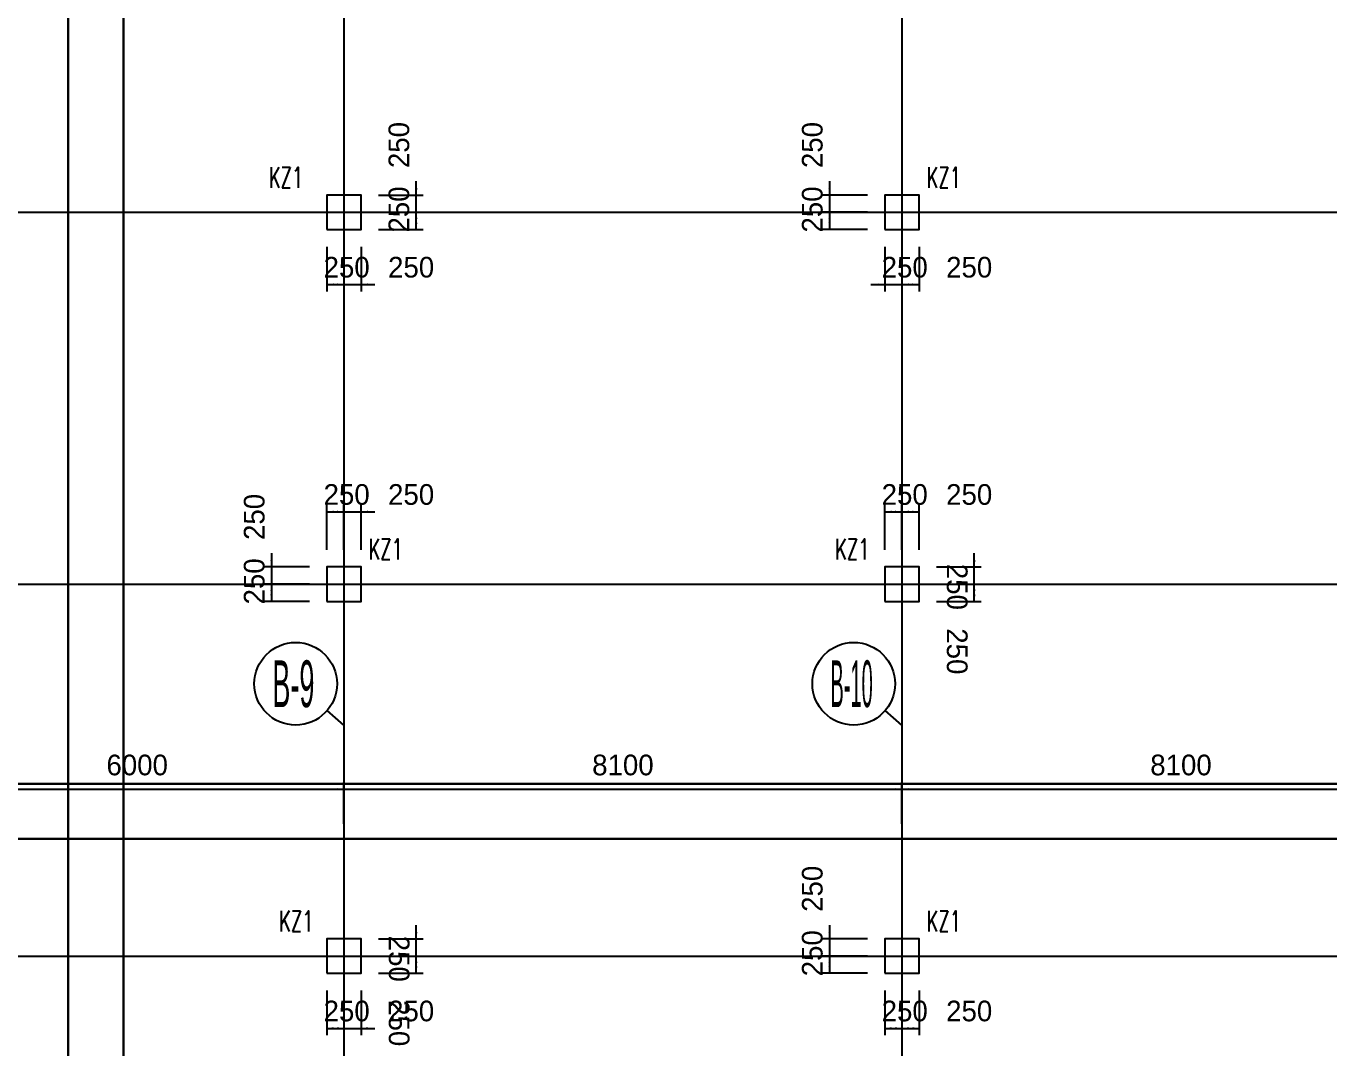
# Model space of a CAD drawing. Extents: x 19107 to 699106, y -67310 to 245688.
# Drawn here: x 534145 to 553055, y 143353 to 158192 of the extents above; entities that cross this region are included whole.
import ezdxf

# ---------------------------------------------------------------- set-up
doc = ezdxf.new("R2010")
doc.units = 0
doc.header["$LTSCALE"] = 100
doc.header["$MEASUREMENT"] = 0
for name, color, linetype in [('DIM', 3, 'Continuous'), ('DOTE', 253, 'Continuous'), ('h后浇带', 51, 'Continuous'), ('L-AXIS', 3, 'Continuous')]:
    doc.layers.add(name, color=color, linetype=linetype)
doc.layers.add('Select Column Frame Position', color=7, linetype='Continuous', lineweight=0)
doc.styles.get("Standard").update_dxf_attribs({"font": 'standard'})
doc.styles.add('汉字', font='汉字')
doc.dimstyles.get("Standard").update_dxf_attribs({"dimtxt": 300, "dimasz": 100, "dimexe": 100, "dimexo": 250, "dimgap": 100, "dimtad": 0, "dimtoh": 1, "dimdec": 0, "dimdsep": 46, "dimcen": 0.09, "dimclrt": 7, "dimadec": 0, "dimazin": 0, "dimtfac": 1, "dimtdec": 4, "dimtofl": 0, "dimtmove": 0, "dimatfit": 3, "dimfxl": 1, "dimtolj": 1, "dimtzin": 0, "dimarcsym": 0})

# ---------------------------------------------------------------- blocks, each defined once
blk = doc.blocks.new('_AXISO')
blk.add_circle((0, 0), 0.5)
blk = doc.blocks.new('*D3349')
at = {"layer": 'L-AXIS', "color": 0, "linetype": 'ByBlock', "lineweight": -2}
for p, q in [((538758, 146608), (538758, 147210)), ((546858, 146608), (546858, 147210)), ((538758, 147110), (546858, 147110))]:
    blk.add_line(p, q, dxfattribs=at)
for points in [[(538758, 147110), (538858, 147126), (538858, 147093)], [(546858, 147110), (546758, 147093), (546758, 147126)]]:
    blk.add_solid(points, dxfattribs=at)
at = {"layer": 'L-AXIS', "color": 7, "linetype": 'Continuous', "lineweight": -2, "insert": (542808, 147460), "char_height": 300, "width": 775, "attachment_point": 5, "style": '汉字'}
blk.add_mtext('8100', dxfattribs=at)
blk = doc.blocks.new('*D3620')
at = {"layer": 'L-AXIS', "color": 0, "linetype": 'ByBlock', "lineweight": -2}
for p, q in [((532758, 146608), (532758, 147210)), ((538758, 146608), (538758, 147210)), ((532758, 147110), (538758, 147110))]:
    blk.add_line(p, q, dxfattribs=at)
for points in [[(532758, 147110), (532858, 147126), (532858, 147093)], [(538758, 147110), (538658, 147093), (538658, 147126)]]:
    blk.add_solid(points, dxfattribs=at)
at = {"layer": 'L-AXIS', "color": 7, "linetype": 'Continuous', "lineweight": -2, "insert": (535758, 147460), "char_height": 300, "width": 770, "attachment_point": 5, "style": '汉字'}
blk.add_mtext('6000', dxfattribs=at)
blk = doc.blocks.new('*D4304')
at = {"layer": 'L-AXIS', "color": 0, "linetype": 'ByBlock', "lineweight": -2}
for p, q in [((546858, 146608), (546858, 147210)), ((554958, 146608), (554958, 147210)), ((546858, 147110), (554958, 147110))]:
    blk.add_line(p, q, dxfattribs=at)
for points in [[(546858, 147110), (546958, 147126), (546958, 147093)], [(554958, 147110), (554858, 147093), (554858, 147126)]]:
    blk.add_solid(points, dxfattribs=at)
at = {"layer": 'L-AXIS', "color": 7, "linetype": 'Continuous', "lineweight": -2, "insert": (550908, 147460), "char_height": 300, "width": 775, "attachment_point": 5, "style": '汉字'}
blk.add_mtext('8100', dxfattribs=at)
blk = doc.blocks.new('*D605')
at = {"layer": 'DIM', "color": 0, "linetype": 'ByBlock', "lineweight": -2}
for p, q in [((538508, 154988), (538508, 154338)), ((538758, 154988), (538758, 154338)), ((538508, 154438), (538758, 154438))]:
    blk.add_line(p, q, dxfattribs=at)
for points in [[(538508, 154438), (538608, 154455), (538608, 154421)], [(538758, 154438), (538658, 154421), (538658, 154455)]]:
    blk.add_solid(points, dxfattribs=at)
at = {"layer": 'DIM', "color": 7, "linetype": 'Continuous', "lineweight": -2, "insert": (538798, 154688), "char_height": 300, "width": 566.67, "attachment_point": 5, "style": '汉字'}
blk.add_mtext('250', dxfattribs=at)
blk = doc.blocks.new('*D930')
at = {"layer": 'DIM', "color": 0, "linetype": 'ByBlock', "lineweight": -2}
for p, q in [((538758, 154988), (538758, 154338)), ((539008, 154988), (539008, 154338)), ((538558, 154438), (539208, 154438))]:
    blk.add_line(p, q, dxfattribs=at)
for points in [[(538758, 154438), (538658, 154421), (538658, 154455)], [(539008, 154438), (539108, 154455), (539108, 154421)]]:
    blk.add_solid(points, dxfattribs=at)
at = {"layer": 'DIM', "color": 7, "linetype": 'Continuous', "lineweight": -2, "insert": (539734, 154688), "char_height": 300, "width": 566.67, "attachment_point": 5, "style": '汉字'}
blk.add_mtext('250', dxfattribs=at)
blk = doc.blocks.new('*D1298')
at = {"layer": 'DIM', "color": 0, "linetype": 'ByBlock', "lineweight": -2}
for p, q in [((539258, 155488), (539908, 155488)), ((539808, 155238), (539808, 155488)), ((539258, 155238), (539908, 155238))]:
    blk.add_line(p, q, dxfattribs=at)
for points in [[(539808, 155488), (539825, 155388), (539791, 155388)], [(539808, 155238), (539791, 155338), (539825, 155338)]]:
    blk.add_solid(points, dxfattribs=at)
at = {"layer": 'DIM', "color": 7, "linetype": 'Continuous', "lineweight": -2, "insert": (539558, 155528), "char_height": 300, "width": 566.67, "attachment_point": 5, "rotation": 90, "style": '汉字'}
blk.add_mtext('250', dxfattribs=at)
blk = doc.blocks.new('*D1608')
at = {"layer": 'DIM', "color": 0, "linetype": 'ByBlock', "lineweight": -2}
for p, q in [((539808, 155288), (539808, 155938)), ((539258, 155738), (539908, 155738)), ((539258, 155488), (539908, 155488))]:
    blk.add_line(p, q, dxfattribs=at)
for points in [[(539808, 155738), (539791, 155838), (539825, 155838)], [(539808, 155488), (539825, 155388), (539791, 155388)]]:
    blk.add_solid(points, dxfattribs=at)
at = {"layer": 'DIM', "color": 7, "linetype": 'Continuous', "lineweight": -2, "insert": (539558, 156464), "char_height": 300, "width": 566.67, "attachment_point": 5, "rotation": 90, "style": '汉字'}
blk.add_mtext('250', dxfattribs=at)
blk = doc.blocks.new('*D1648')
at = {"layer": 'DIM', "color": 0, "linetype": 'ByBlock', "lineweight": -2}
for p, q in [((545808, 155938), (545808, 155288)), ((546358, 155738), (545708, 155738)), ((546358, 155488), (545708, 155488))]:
    blk.add_line(p, q, dxfattribs=at)
for points in [[(545808, 155738), (545791, 155838), (545825, 155838)], [(545808, 155488), (545825, 155388), (545791, 155388)]]:
    blk.add_solid(points, dxfattribs=at)
at = {"layer": 'DIM', "color": 7, "linetype": 'Continuous', "lineweight": -2, "insert": (545558, 156464), "char_height": 300, "width": 566.67, "attachment_point": 5, "rotation": 90, "style": '汉字'}
blk.add_mtext('250', dxfattribs=at)
blk = doc.blocks.new('*D4621')
at = {"layer": 'DIM', "color": 0, "linetype": 'ByBlock', "lineweight": -2}
for p, q in [((546358, 155488), (545708, 155488)), ((545808, 155488), (545808, 155238)), ((546358, 155238), (545708, 155238))]:
    blk.add_line(p, q, dxfattribs=at)
for points in [[(545808, 155488), (545825, 155388), (545791, 155388)], [(545808, 155238), (545791, 155338), (545825, 155338)]]:
    blk.add_solid(points, dxfattribs=at)
at = {"layer": 'DIM', "color": 7, "linetype": 'Continuous', "lineweight": -2, "insert": (545558, 155528), "char_height": 300, "width": 566.67, "attachment_point": 5, "rotation": 90, "style": '汉字'}
blk.add_mtext('250', dxfattribs=at)
blk = doc.blocks.new('*D4989')
at = {"layer": 'DIM', "color": 0, "linetype": 'ByBlock', "lineweight": -2}
for p, q in [((546608, 154988), (546608, 154338)), ((546858, 154988), (546858, 154338)), ((546408, 154438), (547058, 154438))]:
    blk.add_line(p, q, dxfattribs=at)
for points in [[(546608, 154438), (546508, 154421), (546508, 154455)], [(546858, 154438), (546958, 154455), (546958, 154421)]]:
    blk.add_solid(points, dxfattribs=at)
at = {"layer": 'DIM', "color": 7, "linetype": 'Continuous', "lineweight": -2, "insert": (546898, 154688), "char_height": 300, "width": 566.67, "attachment_point": 5, "style": '汉字'}
blk.add_mtext('250', dxfattribs=at)
blk = doc.blocks.new('*D0')
at = {"layer": 'DIM', "color": 0, "linetype": 'ByBlock', "lineweight": -2}
for p, q in [((546858, 154988), (546858, 154338)), ((547108, 154988), (547108, 154338)), ((546858, 154438), (547108, 154438))]:
    blk.add_line(p, q, dxfattribs=at)
for points in [[(546858, 154438), (546958, 154455), (546958, 154421)], [(547108, 154438), (547008, 154421), (547008, 154455)]]:
    blk.add_solid(points, dxfattribs=at)
at = {"layer": 'DIM', "color": 7, "linetype": 'Continuous', "lineweight": -2, "insert": (547834, 154688), "char_height": 300, "width": 566.67, "attachment_point": 5, "style": '汉字'}
blk.add_mtext('250', dxfattribs=at)
blk = doc.blocks.new('*D113')
at = {"layer": 'DIM', "color": 0, "linetype": 'ByBlock', "lineweight": -2}
for p, q in [((537708, 150538), (537708, 149888)), ((538258, 150338), (537608, 150338)), ((538258, 150088), (537608, 150088))]:
    blk.add_line(p, q, dxfattribs=at)
for points in [[(537708, 150338), (537691, 150438), (537725, 150438)], [(537708, 150088), (537725, 149988), (537691, 149988)]]:
    blk.add_solid(points, dxfattribs=at)
at = {"layer": 'DIM', "color": 7, "linetype": 'Continuous', "lineweight": -2, "insert": (537458, 151064), "char_height": 300, "width": 566.67, "attachment_point": 5, "rotation": 90, "style": '汉字'}
blk.add_mtext('250', dxfattribs=at)
blk = doc.blocks.new('*D3080')
at = {"layer": 'DIM', "color": 0, "linetype": 'ByBlock', "lineweight": -2}
for p, q in [((538258, 150088), (537608, 150088)), ((537708, 150088), (537708, 149838)), ((538258, 149838), (537608, 149838))]:
    blk.add_line(p, q, dxfattribs=at)
for points in [[(537708, 150088), (537725, 149988), (537691, 149988)], [(537708, 149838), (537691, 149938), (537725, 149938)]]:
    blk.add_solid(points, dxfattribs=at)
at = {"layer": 'DIM', "color": 7, "linetype": 'Continuous', "lineweight": -2, "insert": (537458, 150128), "char_height": 300, "width": 566.67, "attachment_point": 5, "rotation": 90, "style": '汉字'}
blk.add_mtext('250', dxfattribs=at)
blk = doc.blocks.new('*D3442')
at = {"layer": 'DIM', "color": 0, "linetype": 'ByBlock', "lineweight": -2}
for p, q in [((538508, 150588), (538508, 151238)), ((538508, 151138), (538758, 151138)), ((538758, 150588), (538758, 151238))]:
    blk.add_line(p, q, dxfattribs=at)
for points in [[(538508, 151138), (538608, 151155), (538608, 151121)], [(538758, 151138), (538658, 151121), (538658, 151155)]]:
    blk.add_solid(points, dxfattribs=at)
at = {"layer": 'DIM', "color": 7, "linetype": 'Continuous', "lineweight": -2, "insert": (538798, 151388), "char_height": 300, "width": 566.67, "attachment_point": 5, "style": '汉字'}
blk.add_mtext('250', dxfattribs=at)
blk = doc.blocks.new('*D3763')
at = {"layer": 'DIM', "color": 0, "linetype": 'ByBlock', "lineweight": -2}
for p, q in [((538558, 151138), (539208, 151138)), ((538758, 150588), (538758, 151238)), ((539008, 150588), (539008, 151238))]:
    blk.add_line(p, q, dxfattribs=at)
for points in [[(538758, 151138), (538658, 151121), (538658, 151155)], [(539008, 151138), (539108, 151155), (539108, 151121)]]:
    blk.add_solid(points, dxfattribs=at)
at = {"layer": 'DIM', "color": 7, "linetype": 'Continuous', "lineweight": -2, "insert": (539734, 151388), "char_height": 300, "width": 566.67, "attachment_point": 5, "style": '汉字'}
blk.add_mtext('250', dxfattribs=at)
blk = doc.blocks.new('*D4122')
at = {"layer": 'DIM', "color": 0, "linetype": 'ByBlock', "lineweight": -2}
for p, q in [((546608, 150588), (546608, 151238)), ((546608, 151138), (546858, 151138)), ((546858, 150588), (546858, 151238))]:
    blk.add_line(p, q, dxfattribs=at)
for points in [[(546608, 151138), (546708, 151155), (546708, 151121)], [(546858, 151138), (546758, 151121), (546758, 151155)]]:
    blk.add_solid(points, dxfattribs=at)
at = {"layer": 'DIM', "color": 7, "linetype": 'Continuous', "lineweight": -2, "insert": (546898, 151388), "char_height": 300, "width": 566.67, "attachment_point": 5, "style": '汉字'}
blk.add_mtext('250', dxfattribs=at)
blk = doc.blocks.new('*D1809')
at = {"layer": 'DIM', "color": 0, "linetype": 'ByBlock', "lineweight": -2}
for p, q in [((546858, 150588), (546858, 151238)), ((546858, 151138), (547108, 151138)), ((547108, 150588), (547108, 151238))]:
    blk.add_line(p, q, dxfattribs=at)
for points in [[(546858, 151138), (546958, 151155), (546958, 151121)], [(547108, 151138), (547008, 151121), (547008, 151155)]]:
    blk.add_solid(points, dxfattribs=at)
at = {"layer": 'DIM', "color": 7, "linetype": 'Continuous', "lineweight": -2, "insert": (547834, 151388), "char_height": 300, "width": 566.67, "attachment_point": 5, "style": '汉字'}
blk.add_mtext('250', dxfattribs=at)
blk = doc.blocks.new('*D2171')
at = {"layer": 'DIM', "color": 0, "linetype": 'ByBlock', "lineweight": -2}
for p, q in [((547358, 150088), (548008, 150088)), ((547908, 149838), (547908, 150088)), ((547358, 149838), (548008, 149838))]:
    blk.add_line(p, q, dxfattribs=at)
for points in [[(547908, 150088), (547925, 149988), (547891, 149988)], [(547908, 149838), (547891, 149938), (547925, 149938)]]:
    blk.add_solid(points, dxfattribs=at)
at = {"layer": 'DIM', "color": 7, "linetype": 'Continuous', "lineweight": -2, "insert": (547658, 149112), "char_height": 300, "width": 566.67, "attachment_point": 5, "rotation": 270, "style": '汉字'}
blk.add_mtext('250', dxfattribs=at)
blk = doc.blocks.new('*D2474')
at = {"layer": 'DIM', "color": 0, "linetype": 'ByBlock', "lineweight": -2}
for p, q in [((547908, 149888), (547908, 150538)), ((547358, 150338), (548008, 150338)), ((547358, 150088), (548008, 150088))]:
    blk.add_line(p, q, dxfattribs=at)
for points in [[(547908, 150338), (547891, 150438), (547925, 150438)], [(547908, 150088), (547925, 149988), (547891, 149988)]]:
    blk.add_solid(points, dxfattribs=at)
at = {"layer": 'DIM', "color": 7, "linetype": 'Continuous', "lineweight": -2, "insert": (547658, 150048), "char_height": 300, "width": 566.67, "attachment_point": 5, "rotation": 270, "style": '汉字'}
blk.add_mtext('250', dxfattribs=at)
blk = doc.blocks.new('*D2690')
at = {"layer": 'DIM', "color": 0, "linetype": 'ByBlock', "lineweight": -2}
for p, q in [((538508, 144188), (538508, 143538)), ((538758, 144188), (538758, 143538)), ((538508, 143638), (538758, 143638))]:
    blk.add_line(p, q, dxfattribs=at)
for points in [[(538508, 143638), (538608, 143655), (538608, 143621)], [(538758, 143638), (538658, 143621), (538658, 143655)]]:
    blk.add_solid(points, dxfattribs=at)
at = {"layer": 'DIM', "color": 7, "linetype": 'Continuous', "lineweight": -2, "insert": (538798, 143888), "char_height": 300, "width": 566.67, "attachment_point": 5, "style": '汉字'}
blk.add_mtext('250', dxfattribs=at)
blk = doc.blocks.new('*D3011')
at = {"layer": 'DIM', "color": 0, "linetype": 'ByBlock', "lineweight": -2}
for p, q in [((538758, 144188), (538758, 143538)), ((539008, 144188), (539008, 143538)), ((538558, 143638), (539208, 143638))]:
    blk.add_line(p, q, dxfattribs=at)
for points in [[(538758, 143638), (538658, 143621), (538658, 143655)], [(539008, 143638), (539108, 143655), (539108, 143621)]]:
    blk.add_solid(points, dxfattribs=at)
at = {"layer": 'DIM', "color": 7, "linetype": 'Continuous', "lineweight": -2, "insert": (539734, 143888), "char_height": 300, "width": 566.67, "attachment_point": 5, "style": '汉字'}
blk.add_mtext('250', dxfattribs=at)
blk = doc.blocks.new('*D744')
at = {"layer": 'DIM', "color": 0, "linetype": 'ByBlock', "lineweight": -2}
for p, q in [((539258, 144688), (539908, 144688)), ((539808, 144438), (539808, 144688)), ((539258, 144438), (539908, 144438))]:
    blk.add_line(p, q, dxfattribs=at)
for points in [[(539808, 144688), (539825, 144588), (539791, 144588)], [(539808, 144438), (539791, 144538), (539825, 144538)]]:
    blk.add_solid(points, dxfattribs=at)
at = {"layer": 'DIM', "color": 7, "linetype": 'Continuous', "lineweight": -2, "insert": (539558, 143712), "char_height": 300, "width": 566.67, "attachment_point": 5, "rotation": 270, "style": '汉字'}
blk.add_mtext('250', dxfattribs=at)
blk = doc.blocks.new('*D1069')
at = {"layer": 'DIM', "color": 0, "linetype": 'ByBlock', "lineweight": -2}
for p, q in [((539808, 144488), (539808, 145138)), ((539258, 144938), (539908, 144938)), ((539258, 144688), (539908, 144688))]:
    blk.add_line(p, q, dxfattribs=at)
for points in [[(539808, 144938), (539791, 145038), (539825, 145038)], [(539808, 144688), (539825, 144588), (539791, 144588)]]:
    blk.add_solid(points, dxfattribs=at)
at = {"layer": 'DIM', "color": 7, "linetype": 'Continuous', "lineweight": -2, "insert": (539558, 144648), "char_height": 300, "width": 566.67, "attachment_point": 5, "rotation": 270, "style": '汉字'}
blk.add_mtext('250', dxfattribs=at)
blk = doc.blocks.new('*D1093')
at = {"layer": 'DIM', "color": 0, "linetype": 'ByBlock', "lineweight": -2}
for p, q in [((545808, 145138), (545808, 144488)), ((546358, 144938), (545708, 144938)), ((546358, 144688), (545708, 144688))]:
    blk.add_line(p, q, dxfattribs=at)
for points in [[(545808, 144938), (545791, 145038), (545825, 145038)], [(545808, 144688), (545825, 144588), (545791, 144588)]]:
    blk.add_solid(points, dxfattribs=at)
at = {"layer": 'DIM', "color": 7, "linetype": 'Continuous', "lineweight": -2, "insert": (545558, 145664), "char_height": 300, "width": 566.67, "attachment_point": 5, "rotation": 90, "style": '汉字'}
blk.add_mtext('250', dxfattribs=at)
blk = doc.blocks.new('*D1416')
at = {"layer": 'DIM', "color": 0, "linetype": 'ByBlock', "lineweight": -2}
for p, q in [((546358, 144688), (545708, 144688)), ((545808, 144688), (545808, 144438)), ((546358, 144438), (545708, 144438))]:
    blk.add_line(p, q, dxfattribs=at)
for points in [[(545808, 144688), (545825, 144588), (545791, 144588)], [(545808, 144438), (545791, 144538), (545825, 144538)]]:
    blk.add_solid(points, dxfattribs=at)
at = {"layer": 'DIM', "color": 7, "linetype": 'Continuous', "lineweight": -2, "insert": (545558, 144728), "char_height": 300, "width": 566.67, "attachment_point": 5, "rotation": 90, "style": '汉字'}
blk.add_mtext('250', dxfattribs=at)
blk = doc.blocks.new('*D4425')
at = {"layer": 'DIM', "color": 0, "linetype": 'ByBlock', "lineweight": -2}
for p, q in [((546608, 144188), (546608, 143538)), ((546858, 144188), (546858, 143538)), ((546608, 143638), (546858, 143638))]:
    blk.add_line(p, q, dxfattribs=at)
for points in [[(546608, 143638), (546708, 143655), (546708, 143621)], [(546858, 143638), (546758, 143621), (546758, 143655)]]:
    blk.add_solid(points, dxfattribs=at)
at = {"layer": 'DIM', "color": 7, "linetype": 'Continuous', "lineweight": -2, "insert": (546898, 143888), "char_height": 300, "width": 566.67, "attachment_point": 5, "style": '汉字'}
blk.add_mtext('250', dxfattribs=at)
blk = doc.blocks.new('*D4762')
at = {"layer": 'DIM', "color": 0, "linetype": 'ByBlock', "lineweight": -2}
for p, q in [((546858, 144188), (546858, 143538)), ((547108, 144188), (547108, 143538)), ((546858, 143638), (547108, 143638))]:
    blk.add_line(p, q, dxfattribs=at)
for points in [[(546858, 143638), (546958, 143655), (546958, 143621)], [(547108, 143638), (547008, 143621), (547008, 143655)]]:
    blk.add_solid(points, dxfattribs=at)
at = {"layer": 'DIM', "color": 7, "linetype": 'Continuous', "lineweight": -2, "insert": (547834, 143888), "char_height": 300, "width": 566.67, "attachment_point": 5, "style": '汉字'}
blk.add_mtext('250', dxfattribs=at)
blk = doc.blocks.new('后浇带现场')
at = {"color": 6, "lineweight": 30}
for points in [[(760007, 730049), (760007, 673430), (717757, 673430), (717757, 730049)], [(759207, 730049), (759207, 674230), (718557, 674230), (718557, 730049)], [(662200, 674230), (718557, 674230), (718557, 624270), (707583, 624270), (707286, 620897), (700215, 616964), (698139, 620873), (664797, 619534)], [(662200, 673430), (717757, 673430), (717757, 625070), (706851, 625070), (706526, 621390), (700538, 618060), (698609, 621692), (664765, 620333)]]:
    blk.add_lwpolyline(points, dxfattribs=at)
at = {"layer": 'h后浇带', "color": 1}
for p, q in [((717757, 730049), (717757, 685030)), ((718557, 730049), (718557, 685030)), ((717757, 685030), (717757, 664030)), ((718557, 685030), (718557, 651530)), ((662168, 674230), (787754, 674230)), ((662200, 673430), (787536, 673430))]:
    blk.add_line(p, q, dxfattribs=at)

msp = doc.modelspace()

# ---------------------------------------------------------------- linework, layer by layer
at = {"layer": 'DOTE'}
for p, q in [((538758.1, 238913.1), (538758.1, 94087.9)), ((546858.1, 210429.3), (546858.1, 94087.9)), ((491029.4, 155487.9), (604908.1, 155487.9)), ((491246.2, 150087.9), (605563.5, 150087.9)), ((491462.9, 144687.9), (604647.2, 144687.9))]:
    msp.add_line(p, q, dxfattribs=at)
at = {"layer": 'L-AXIS'}
for p, q in [((538758.1, 148041.3), (538513.6, 148250.8)), ((546858.1, 148041.3), (546613.6, 148250.8)), ((538758.1, 148041.3), (538758.1, 146357.9)), ((546858.1, 148041.3), (546858.1, 146357.9))]:
    msp.add_line(p, q, dxfattribs=at)
at = {"layer": 'Select Column Frame Position', "color": 7, "linetype": 'Continuous', "lineweight": -3}
for points in [[(538508.1, 155237.9), (539008.1, 155237.9), (539008.1, 155737.9), (538508.1, 155737.9), (538508.1, 155237.9)], [(546608.1, 155237.9), (547108.1, 155237.9), (547108.1, 155737.9), (546608.1, 155737.9), (546608.1, 155237.9)], [(538508.1, 149837.9), (539008.1, 149837.9), (539008.1, 150337.9), (538508.1, 150337.9), (538508.1, 149837.9)], [(546608.1, 149837.9), (547108.1, 149837.9), (547108.1, 150337.9), (546608.1, 150337.9), (546608.1, 149837.9)], [(538508.1, 144437.9), (539008.1, 144437.9), (539008.1, 144937.9), (538508.1, 144937.9), (538508.1, 144437.9)], [(546608.1, 144437.9), (547108.1, 144437.9), (547108.1, 144937.9), (546608.1, 144937.9), (546608.1, 144437.9)]]:
    msp.add_lwpolyline(points, dxfattribs=at)

# ---------------------------------------------------------------- block references
at = {"color": 3, "lineweight": 30}
msp.add_blockref('后浇带现场', (-182998.7, -527042.1), dxfattribs=at)
at = {"layer": 'L-AXIS'}
ref = msp.add_blockref('_AXISO', (538058.1, 148641.3), dxfattribs=dict(at, xscale=1199.999999999997, yscale=1200, rotation=359.9996457873818))
ref.add_attrib('A', 'B-9', (537718.7, 148301.9), dxfattribs={"height": 678.82, "style": '汉字', "width": 0.433333})
ref = msp.add_blockref('_AXISO', (546158.1, 148641.3), dxfattribs=dict(at, xscale=1199.999999999997, yscale=1200, rotation=359.9996457873818))
ref.add_attrib('A', 'B-10', (545818.7, 148301.9), dxfattribs={"height": 678.82, "style": '汉字', "width": 0.320988})

# ---------------------------------------------------------------- texts
at = {"color": 200, "linetype": 'Continuous', "lineweight": -3, "width": 0.7}
for p in [(537667.4, 155844), (547214.1, 155844), (539114.1, 150444), (545885.6, 150444), (537815.6, 145044), (547214.1, 145044)]:
    msp.add_text('KZ1', height=300, dxfattribs=at).set_placement(p)

# ---------------------------------------------------------------- dimensions: what is measured, and where the dimension line sits
at = {"layer": 'DIM', "color": 200}
for p1, p2, distance, picture, middle in [((539008.1, 155487.9), (539008.1, 155737.9), -800, '*D1608', (539558.1, 155956)), ((546608.1, 155737.9), (546608.1, 155487.9), -800, '*D1648', (545558.1, 155956)), ((539008.1, 155237.9), (539008.1, 155487.9), -800, '*D1298', (539558.1, 155019.9)), ((546608.1, 155487.9), (546608.1, 155237.9), -800, '*D4621', (545558.1, 155019.9)), ((538508.1, 155237.9), (538758.1, 155237.9), -800, '*D605', (538290, 154687.9)), ((538758.1, 155237.9), (539008.1, 155237.9), -800, '*D930', (539226.1, 154687.9)), ((546608.1, 155237.9), (546858.1, 155237.9), -800, '*D4989', (546390, 154687.9)), ((546858.1, 155237.9), (547108.1, 155237.9), -800, '*D0', (547326.1, 154687.9)), ((538508.1, 150337.9), (538758.1, 150337.9), 800, '*D3442', (538290, 151387.9)), ((538758.1, 150337.9), (539008.1, 150337.9), 800, '*D3763', (539226.1, 151387.9)), ((546608.1, 150337.9), (546858.1, 150337.9), 800, '*D4122', (546390, 151387.9)), ((546858.1, 150337.9), (547108.1, 150337.9), 800, '*D1809', (547326.1, 151387.9)), ((538508.1, 150337.9), (538508.1, 150087.9), -800, '*D113', (537458.1, 150556)), ((547108.1, 150087.9), (547108.1, 150337.9), -800, '*D2474', (547658.1, 150556)), ((538508.1, 150087.9), (538508.1, 149837.9), -800, '*D3080', (537458.1, 149619.9)), ((547108.1, 149837.9), (547108.1, 150087.9), -800, '*D2171', (547658.1, 149619.9)), ((546608.1, 144937.9), (546608.1, 144687.9), -800, '*D1093', (545558.1, 145156)), ((539008.1, 144687.9), (539008.1, 144937.9), -800, '*D1069', (539558.1, 145156)), ((546608.1, 144687.9), (546608.1, 144437.9), -800, '*D1416', (545558.1, 144219.9)), ((539008.1, 144437.9), (539008.1, 144687.9), -800, '*D744', (539558.1, 144219.9)), ((538508.1, 144437.9), (538758.1, 144437.9), -800, '*D2690', (538290, 143887.9)), ((538758.1, 144437.9), (539008.1, 144437.9), -800, '*D3011', (539226.1, 143887.9)), ((546608.1, 144437.9), (546858.1, 144437.9), -800, '*D4425', (546390, 143887.9)), ((546858.1, 144437.9), (547108.1, 144437.9), -800, '*D4762', (547326.1, 143887.9))]:
    dim = msp.add_aligned_dim(p1=p1, p2=p2, distance=distance, dimstyle='Standard', dxfattribs=at)
    dim.commit()
    dim.dimension.update_dxf_attribs({"geometry": picture, "text_midpoint": middle})
at = {"layer": 'L-AXIS'}
for base, p1, p2, picture, middle in [((538758.1, 147109.6), (532758.1, 146357.9), (538758.1, 146357.9), '*D3620', (535758.1, 147459.6)), ((546858.1, 147109.6), (538758.1, 146357.9), (546858.1, 146357.9), '*D3349', (542808.1, 147459.6)), ((554958.1, 147109.6), (546858.1, 146357.9), (554958.1, 146357.9), '*D4304', (550908.1, 147459.6))]:
    dim = msp.add_linear_dim(base=base, p1=p1, p2=p2, dimstyle='Standard', dxfattribs=at)
    dim.commit()
    dim.dimension.update_dxf_attribs({"geometry": picture, "text_midpoint": middle})

doc.saveas('drawing.dxf')
